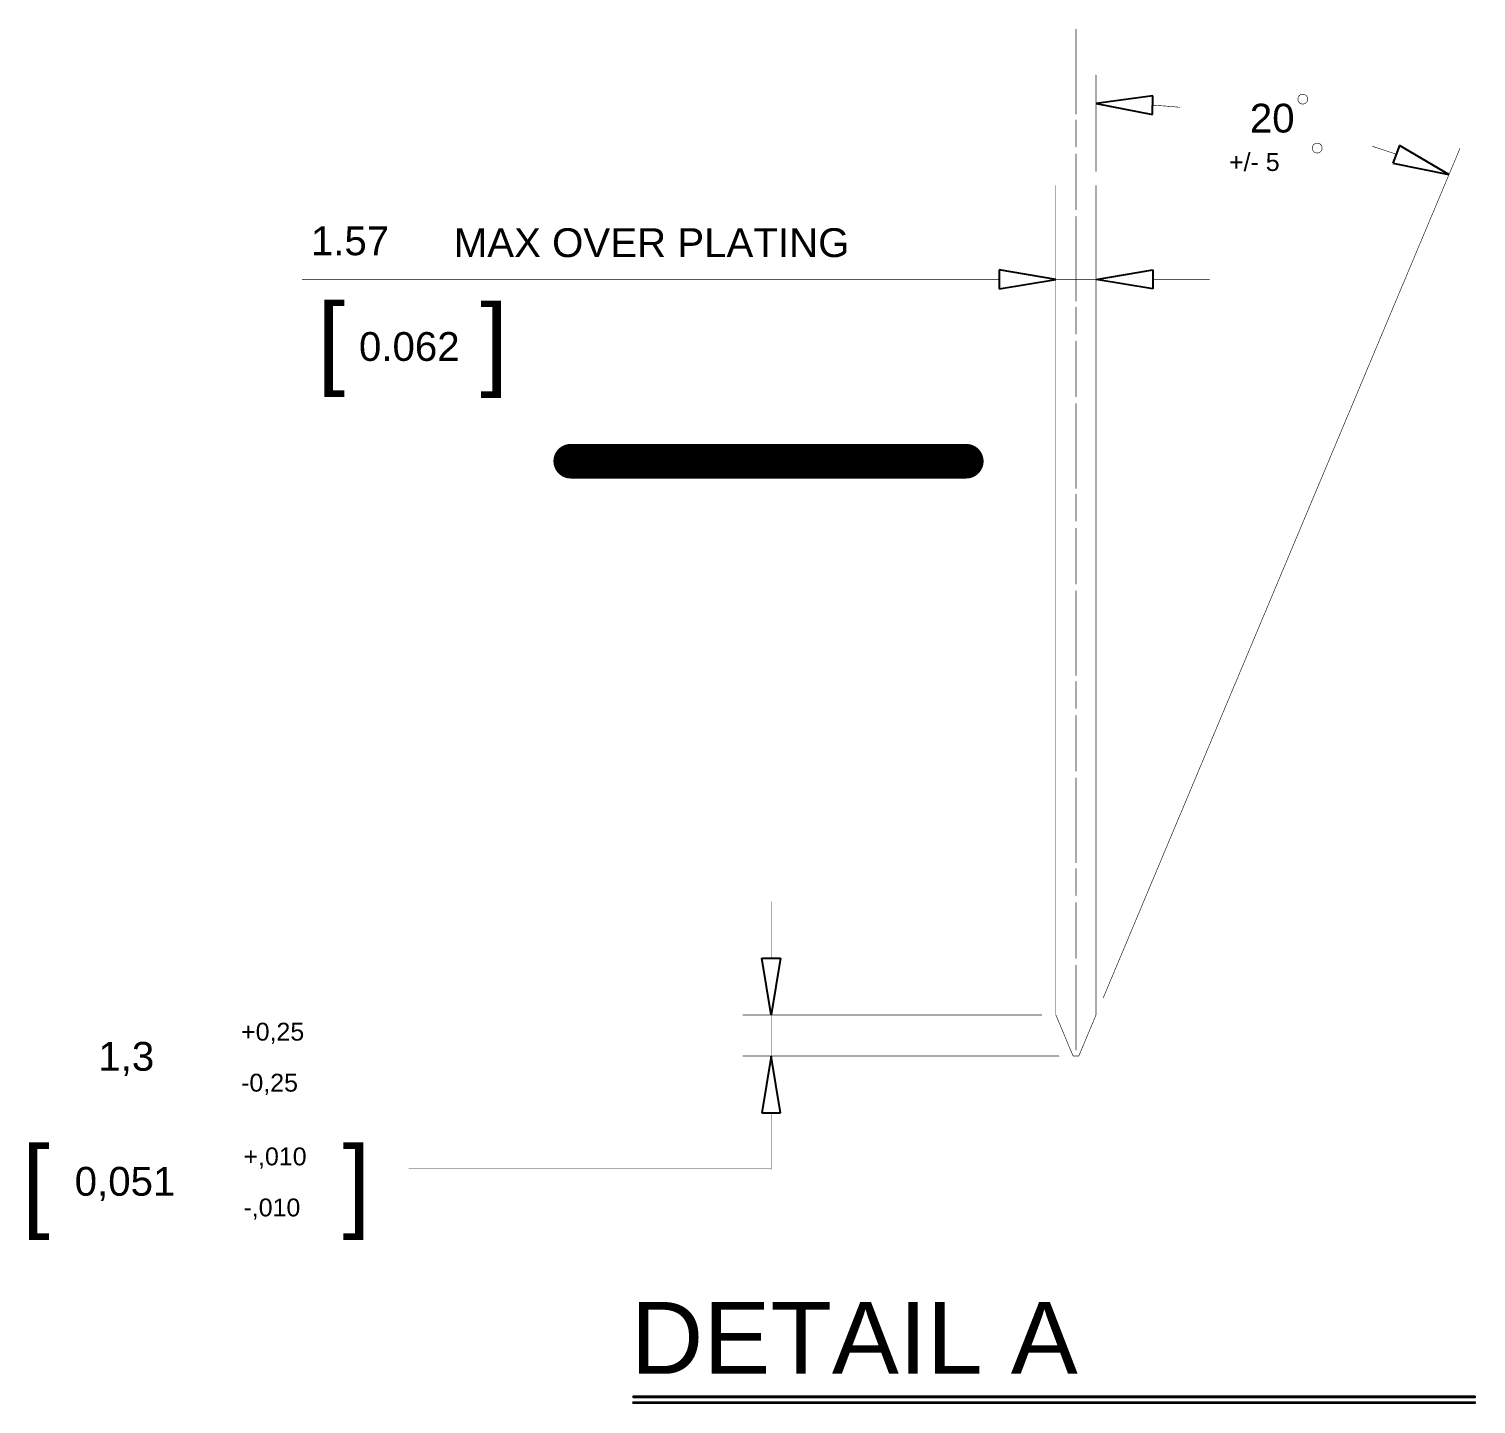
# Model space of a CAD drawing. Header units: inches. Extents: x -0.3 to 12.2, y -3.2 to 4.4.
# Drawn here: x 0.549 to 3.061, y -3.157 to -0.769 of the extents above; entities that cross this region are included whole.
import ezdxf

# ---------------------------------------------------------------- set-up
doc = ezdxf.new("R2010")
doc.units = ezdxf.units.IN
doc.header["$MEASUREMENT"] = 0
doc.layers.add('FAB_DWG_INFO', color=1, linetype='Continuous')
doc.layers.add('Keep-Out Layer', color=6, linetype='Continuous')
doc.styles.add('Arial', font='', dxfattribs={"height": 0.2})
doc.styles.get('Arial').set_extended_font_data('Arial')

msp = doc.modelspace()

# ---------------------------------------------------------------- linework, layer by layer
at = {"layer": 'FAB_DWG_INFO'}
for p, q in [((2.5006, -0.8851), (2.4017, -0.8984)), ((2.4017, -0.8984), (2.4995, -0.9179)), ((2.4995, -0.9179), (2.5006, -0.8851)), ((2.4995, -0.9179), (2.4995, -0.9179)), ((2.9284, -0.9713), (2.9167, -1.0019)), ((2.9284, -0.9713), (2.9284, -0.9713)), ((3.0144, -1.0219), (2.9284, -0.9713)), ((2.9167, -1.0019), (3.0144, -1.0219)), ((2.2336, -1.1876), (2.2336, -1.1876)), ((2.2336, -1.1876), (2.2336, -1.2204)), ((2.332, -1.204), (2.2336, -1.1876)), ((2.2336, -1.2204), (2.332, -1.204)), ((2.4017, -1.204), (2.5001, -1.1876)), ((2.5001, -1.2204), (2.4017, -1.204)), ((2.5001, -1.1876), (2.5001, -1.1876)), ((2.5001, -1.1876), (2.5001, -1.2204)), ((1.8214, -2.3828), (1.8214, -2.3828)), ((1.8214, -2.3828), (1.8542, -2.3828)), ((1.8378, -2.4812), (1.8214, -2.3828)), ((1.8542, -2.3828), (1.8378, -2.4812)), ((1.8378, -2.5525), (1.8214, -2.6509)), ((1.8542, -2.6509), (1.8378, -2.5525)), ((1.8214, -2.6509), (1.8214, -2.6509)), ((1.8214, -2.6509), (1.8542, -2.6509))]:
    msp.add_line(p, q, dxfattribs=at)
for points in [[(2.3668, -0.917, 0.001, 0.001, 0), (2.3668, -0.7696, 0.001, 0.001, 0)], [(2.4017, -1.0163, 0.001, 0.001, 0), (2.4017, -0.8492, 0.001, 0.001, 0)], [(2.5001, -0.9015, 0.001, 0.001, -0.00742), (2.5469, -0.9051, 0.001, 0.001, 0)], [(2.3668, -0.974, 0.001, 0.001, 0), (2.3668, -0.927, 0.001, 0.001, 0)], [(2.5265, -2.1839, 0.001, 0.001, 0), (3.0335, -0.9765, 0.001, 0.001, 0)], [(2.8815, -0.9729, 0.001, 0.001, -0.006829), (2.9226, -0.9866, 0.001, 0.001, 0)], [(2.3668, -1.083, 0.001, 0.001, 0), (2.3668, -0.986, 0.001, 0.001, 0)], [(2.332, -2.4812, 0.001, 0.001, 0), (2.332, -1.0409, 0.001, 0.001, 0)], [(2.4017, -2.4812, 0.001, 0.001, 0), (2.4017, -1.0409, 0.001, 0.001, 0)], [(2.332, -1.2532, 0.001, 0.001, 0), (2.332, -1.0655, 0.001, 0.001, 0)], [(2.4017, -1.2532, 0.001, 0.001, 0), (2.4017, -1.0655, 0.001, 0.001, 0)], [(2.3668, -1.242, 0.001, 0.001, 0), (2.3668, -1.0946, 0.001, 0.001, 0)], [(1.0238, -1.204, 0.001, 0.001, 0), (2.2336, -1.204, 0.001, 0.001, 0)], [(2.332, -1.204, 0.001, 0.001, 0), (2.4017, -1.204, 0.001, 0.001, 0)], [(2.5001, -1.204, 0.001, 0.001, 0), (2.5985, -1.204, 0.001, 0.001, 0)], [(2.3668, -1.299, 0.001, 0.001, 0), (2.3668, -1.252, 0.001, 0.001, 0)], [(2.3668, -1.408, 0.001, 0.001, 0), (2.3668, -1.311, 0.001, 0.001, 0)], [(2.3668, -1.567, 0.001, 0.001, 0), (2.3668, -1.4196, 0.001, 0.001, 0)], [(2.3668, -1.624, 0.001, 0.001, 0), (2.3668, -1.577, 0.001, 0.001, 0)], [(2.3668, -1.733, 0.001, 0.001, 0), (2.3668, -1.636, 0.001, 0.001, 0)], [(2.3668, -1.892, 0.001, 0.001, 0), (2.3668, -1.7446, 0.001, 0.001, 0)], [(2.3668, -1.949, 0.001, 0.001, 0), (2.3668, -1.902, 0.001, 0.001, 0)], [(2.3668, -2.058, 0.001, 0.001, 0), (2.3668, -1.961, 0.001, 0.001, 0)], [(2.3668, -2.217, 0.001, 0.001, 0), (2.3668, -2.0696, 0.001, 0.001, 0)], [(2.517, -2.2066, 0.001, 0.001, 0), (2.5265, -2.1839, 0.001, 0.001, 0)], [(2.4141, -2.4517, 0.001, 0.001, 0), (2.517, -2.2066, 0.001, 0.001, 0)], [(2.3668, -2.274, 0.001, 0.001, 0), (2.3668, -2.227, 0.001, 0.001, 0)], [(1.8378, -2.3828, 0.001, 0.001, 0), (1.8378, -2.2844, 0.001, 0.001, 0)], [(2.3668, -2.383, 0.001, 0.001, 0), (2.3668, -2.286, 0.001, 0.001, 0)], [(2.3668, -2.542, 0.001, 0.001, 0), (2.3668, -2.3946, 0.001, 0.001, 0)], [(1.7886, -2.4812, 0.001, 0.001, 0), (2.3074, -2.4812, 0.001, 0.001, 0)], [(1.8378, -2.5525, 0.001, 0.001, 0), (1.8378, -2.4812, 0.001, 0.001, 0)], [(2.332, -2.4812, 0.001, 0.001, 0), (2.3619, -2.5525, 0.001, 0.001, 0)], [(2.3718, -2.5525, 0.001, 0.001, 0), (2.4017, -2.4812, 0.001, 0.001, 0)], [(1.7886, -2.5525, 0.001, 0.001, 0), (2.3373, -2.5525, 0.001, 0.001, 0)], [(2.3619, -2.5525, 0.001, 0.001, 0), (2.3718, -2.5525, 0.001, 0.001, 0)], [(1.8378, -2.7493, 0.001, 0.001, 0), (1.8378, -2.6509, 0.001, 0.001, 0)], [(1.2088, -2.7483, 0.001, 0.001, 0), (1.8378, -2.7483, 0.001, 0.001, 0)], [(1.5989, -3.1443, 0.005, 0.005, 0), (3.0589, -3.1443, 0.005, 0.005, 0)], [(1.5989, -3.1543, 0.005, 0.005, 0), (3.0589, -3.1543, 0.005, 0.005, 0)]]:
    msp.add_lwpolyline(points, format="xyseb", dxfattribs=at)
for points in [[(2.3666, -0.7696, 0.0005, 0.0005, 1), (2.3671, -0.7696, 0.0005, 0.0005, 1)], [(2.4014, -0.8492, 0.0005, 0.0005, 1), (2.4019, -0.8492, 0.0005, 0.0005, 1)], [(2.4998, -0.9015, 0.0005, 0.0005, 1), (2.5003, -0.9015, 0.0005, 0.0005, 1)], [(2.7692, -0.891, 0.001, 0.001, 1), (2.7521, -0.891, 0.001, 0.001, 1)], [(2.7519, -0.891, 0.0005, 0.0005, 1), (2.7524, -0.891, 0.0005, 0.0005, 1)], [(2.769, -0.891, 0.0005, 0.0005, 1), (2.7695, -0.891, 0.0005, 0.0005, 1)], [(2.3666, -0.917, 0.0005, 0.0005, 1), (2.3671, -0.917, 0.0005, 0.0005, 1)], [(2.3666, -0.927, 0.0005, 0.0005, 1), (2.3671, -0.927, 0.0005, 0.0005, 1)], [(2.5466, -0.9051, 0.0005, 0.0005, 1), (2.5471, -0.9051, 0.0005, 0.0005, 1)], [(2.3666, -0.974, 0.0005, 0.0005, 1), (2.3671, -0.974, 0.0005, 0.0005, 1)], [(2.7942, -0.976, 0.001, 0.001, 1), (2.7771, -0.976, 0.001, 0.001, 1)], [(2.7769, -0.976, 0.0005, 0.0005, 1), (2.7774, -0.976, 0.0005, 0.0005, 1)], [(2.794, -0.976, 0.0005, 0.0005, 1), (2.7945, -0.976, 0.0005, 0.0005, 1)], [(2.8813, -0.9729, 0.0005, 0.0005, 1), (2.8818, -0.9729, 0.0005, 0.0005, 1)], [(3.0332, -0.9765, 0.0005, 0.0005, 1), (3.0337, -0.9765, 0.0005, 0.0005, 1)], [(2.3666, -0.986, 0.0005, 0.0005, 1), (2.3671, -0.986, 0.0005, 0.0005, 1)], [(2.9223, -0.9866, 0.0005, 0.0005, 1), (2.9228, -0.9866, 0.0005, 0.0005, 1)], [(2.4014, -1.0163, 0.0005, 0.0005, 1), (2.4019, -1.0163, 0.0005, 0.0005, 1)], [(2.3317, -1.0409, 0.0005, 0.0005, 1), (2.3322, -1.0409, 0.0005, 0.0005, 1)], [(2.4014, -1.0409, 0.0005, 0.0005, 1), (2.4019, -1.0409, 0.0005, 0.0005, 1)], [(2.3317, -1.0655, 0.0005, 0.0005, 1), (2.3322, -1.0655, 0.0005, 0.0005, 1)], [(2.4014, -1.0655, 0.0005, 0.0005, 1), (2.4019, -1.0655, 0.0005, 0.0005, 1)], [(2.3666, -1.083, 0.0005, 0.0005, 1), (2.3671, -1.083, 0.0005, 0.0005, 1)], [(2.3666, -1.0946, 0.0005, 0.0005, 1), (2.3671, -1.0946, 0.0005, 0.0005, 1)], [(1.0236, -1.204, 0.0005, 0.0005, 1), (1.0241, -1.204, 0.0005, 0.0005, 1)], [(2.2333, -1.204, 0.0005, 0.0005, 1), (2.2338, -1.204, 0.0005, 0.0005, 1)], [(2.3317, -1.204, 0.0005, 0.0005, 1), (2.3322, -1.204, 0.0005, 0.0005, 1)], [(2.4014, -1.204, 0.0005, 0.0005, 1), (2.4019, -1.204, 0.0005, 0.0005, 1)], [(2.4999, -1.204, 0.0005, 0.0005, 1), (2.5004, -1.204, 0.0005, 0.0005, 1)], [(2.5983, -1.204, 0.0005, 0.0005, 1), (2.5988, -1.204, 0.0005, 0.0005, 1)], [(2.3317, -1.2532, 0.0005, 0.0005, 1), (2.3322, -1.2532, 0.0005, 0.0005, 1)], [(2.3666, -1.242, 0.0005, 0.0005, 1), (2.3671, -1.242, 0.0005, 0.0005, 1)], [(2.3666, -1.252, 0.0005, 0.0005, 1), (2.3671, -1.252, 0.0005, 0.0005, 1)], [(2.4014, -1.2532, 0.0005, 0.0005, 1), (2.4019, -1.2532, 0.0005, 0.0005, 1)], [(2.3666, -1.299, 0.0005, 0.0005, 1), (2.3671, -1.299, 0.0005, 0.0005, 1)], [(2.3666, -1.311, 0.0005, 0.0005, 1), (2.3671, -1.311, 0.0005, 0.0005, 1)], [(2.3666, -1.408, 0.0005, 0.0005, 1), (2.3671, -1.408, 0.0005, 0.0005, 1)], [(2.3666, -1.4196, 0.0005, 0.0005, 1), (2.3671, -1.4196, 0.0005, 0.0005, 1)], [(2.3666, -1.567, 0.0005, 0.0005, 1), (2.3671, -1.567, 0.0005, 0.0005, 1)], [(2.3666, -1.577, 0.0005, 0.0005, 1), (2.3671, -1.577, 0.0005, 0.0005, 1)], [(2.3666, -1.624, 0.0005, 0.0005, 1), (2.3671, -1.624, 0.0005, 0.0005, 1)], [(2.3666, -1.636, 0.0005, 0.0005, 1), (2.3671, -1.636, 0.0005, 0.0005, 1)], [(2.3666, -1.733, 0.0005, 0.0005, 1), (2.3671, -1.733, 0.0005, 0.0005, 1)], [(2.3666, -1.7446, 0.0005, 0.0005, 1), (2.3671, -1.7446, 0.0005, 0.0005, 1)], [(2.3666, -1.892, 0.0005, 0.0005, 1), (2.3671, -1.892, 0.0005, 0.0005, 1)], [(2.3666, -1.902, 0.0005, 0.0005, 1), (2.3671, -1.902, 0.0005, 0.0005, 1)], [(2.3666, -1.949, 0.0005, 0.0005, 1), (2.3671, -1.949, 0.0005, 0.0005, 1)], [(2.3666, -1.961, 0.0005, 0.0005, 1), (2.3671, -1.961, 0.0005, 0.0005, 1)], [(2.3666, -2.058, 0.0005, 0.0005, 1), (2.3671, -2.058, 0.0005, 0.0005, 1)], [(2.3666, -2.0696, 0.0005, 0.0005, 1), (2.3671, -2.0696, 0.0005, 0.0005, 1)], [(2.5263, -2.1839, 0.0005, 0.0005, 1), (2.5268, -2.1839, 0.0005, 0.0005, 1)], [(2.5263, -2.1839, 0.0005, 0.0005, 1), (2.5268, -2.1839, 0.0005, 0.0005, 1)], [(2.5168, -2.2066, 0.0005, 0.0005, 1), (2.5173, -2.2066, 0.0005, 0.0005, 1)], [(2.5168, -2.2066, 0.0005, 0.0005, 1), (2.5173, -2.2066, 0.0005, 0.0005, 1)], [(2.3666, -2.217, 0.0005, 0.0005, 1), (2.3671, -2.217, 0.0005, 0.0005, 1)], [(2.3666, -2.227, 0.0005, 0.0005, 1), (2.3671, -2.227, 0.0005, 0.0005, 1)], [(1.8375, -2.2844, 0.0005, 0.0005, 1), (1.838, -2.2844, 0.0005, 0.0005, 1)], [(2.3666, -2.274, 0.0005, 0.0005, 1), (2.3671, -2.274, 0.0005, 0.0005, 1)], [(2.3666, -2.286, 0.0005, 0.0005, 1), (2.3671, -2.286, 0.0005, 0.0005, 1)], [(1.8375, -2.3828, 0.0005, 0.0005, 1), (1.838, -2.3828, 0.0005, 0.0005, 1)], [(2.3666, -2.383, 0.0005, 0.0005, 1), (2.3671, -2.383, 0.0005, 0.0005, 1)], [(2.3666, -2.3946, 0.0005, 0.0005, 1), (2.3671, -2.3946, 0.0005, 0.0005, 1)], [(2.4138, -2.4517, 0.0005, 0.0005, 1), (2.4143, -2.4517, 0.0005, 0.0005, 1)], [(1.7883, -2.4812, 0.0005, 0.0005, 1), (1.7888, -2.4812, 0.0005, 0.0005, 1)], [(1.8375, -2.4812, 0.0005, 0.0005, 1), (1.838, -2.4812, 0.0005, 0.0005, 1)], [(2.3071, -2.4812, 0.0005, 0.0005, 1), (2.3076, -2.4812, 0.0005, 0.0005, 1)], [(2.3317, -2.4812, 0.0005, 0.0005, 1), (2.3322, -2.4812, 0.0005, 0.0005, 1)], [(2.3317, -2.4812, 0.0005, 0.0005, 1), (2.3322, -2.4812, 0.0005, 0.0005, 1)], [(2.4014, -2.4812, 0.0005, 0.0005, 1), (2.4019, -2.4812, 0.0005, 0.0005, 1)], [(2.4014, -2.4812, 0.0005, 0.0005, 1), (2.4019, -2.4812, 0.0005, 0.0005, 1)], [(1.7883, -2.5525, 0.0005, 0.0005, 1), (1.7888, -2.5525, 0.0005, 0.0005, 1)], [(1.8375, -2.5525, 0.0005, 0.0005, 1), (1.838, -2.5525, 0.0005, 0.0005, 1)], [(2.3371, -2.5525, 0.0005, 0.0005, 1), (2.3376, -2.5525, 0.0005, 0.0005, 1)], [(2.3617, -2.5525, 0.0005, 0.0005, 1), (2.3622, -2.5525, 0.0005, 0.0005, 1)], [(2.3617, -2.5525, 0.0005, 0.0005, 1), (2.3622, -2.5525, 0.0005, 0.0005, 1)], [(2.3666, -2.542, 0.0005, 0.0005, 1), (2.3671, -2.542, 0.0005, 0.0005, 1)], [(2.3715, -2.5525, 0.0005, 0.0005, 1), (2.372, -2.5525, 0.0005, 0.0005, 1)], [(2.3715, -2.5525, 0.0005, 0.0005, 1), (2.372, -2.5525, 0.0005, 0.0005, 1)], [(1.8375, -2.6509, 0.0005, 0.0005, 1), (1.838, -2.6509, 0.0005, 0.0005, 1)], [(1.2086, -2.7483, 0.0005, 0.0005, 1), (1.2091, -2.7483, 0.0005, 0.0005, 1)], [(1.8375, -2.7483, 0.0005, 0.0005, 1), (1.838, -2.7483, 0.0005, 0.0005, 1)], [(1.8375, -2.7493, 0.0005, 0.0005, 1), (1.838, -2.7493, 0.0005, 0.0005, 1)], [(1.5977, -3.1443, 0.0025, 0.0025, 1), (1.6002, -3.1443, 0.0025, 0.0025, 1)], [(1.5977, -3.1543, 0.0025, 0.0025, 1), (1.6002, -3.1543, 0.0025, 0.0025, 1)], [(3.0577, -3.1443, 0.0025, 0.0025, 1), (3.0602, -3.1443, 0.0025, 0.0025, 1)], [(3.0577, -3.1543, 0.0025, 0.0025, 1), (3.0602, -3.1543, 0.0025, 0.0025, 1)]]:
    msp.add_lwpolyline(points, format="xyseb", close=True, dxfattribs=at)
at = {"layer": 'Keep-Out Layer'}
msp.add_lwpolyline([(1.4898, -1.5197, 0.06, 0.06, 0), (2.1765, -1.5197, 0.06, 0.06, 0)], format="xyseb", dxfattribs=at)
for points in [[(1.4748, -1.5197, 0.03, 0.03, 1), (1.5048, -1.5197, 0.03, 0.03, 1)], [(2.1615, -1.5197, 0.03, 0.03, 1), (2.1915, -1.5197, 0.03, 0.03, 1)]]:
    msp.add_lwpolyline(points, format="xyseb", close=True, dxfattribs=at)

# ---------------------------------------------------------------- texts
at = {"layer": 'FAB_DWG_INFO', "style": 'Arial'}
for s, height, p in [('20', 0.05, (2.6687, -0.949)), ('+/- 5', 0.031, (2.6326, -1.0157)), ('1.57', 0.05, (1.0387, -1.162)), ('MAX OVER PLATING', 0.05, (1.2867, -1.1652)), ('[', 0.125, (1.0498, -1.3706)), (']', 0.125, (1.3326, -1.3723)), ('0.062', 0.05, (1.1222, -1.3455)), ('+0,25', 0.031, (0.9176, -2.5257)), ('1,3', 0.05, (0.6697, -2.578)), ('-0,25', 0.031, (0.9176, -2.6143)), ('[', 0.125, (0.5368, -2.834)), ('+,010', 0.031, (0.9217, -2.7423)), (']', 0.125, (1.0939, -2.834)), ('0,051', 0.05, (0.6287, -2.795)), ('-,010', 0.031, (0.9217, -2.8309)), ('DETAIL A', 0.125, (1.5939, -3.1043))]:
    msp.add_text(s, height=height, dxfattribs=at).set_placement(p)

doc.saveas('drawing.dxf')
